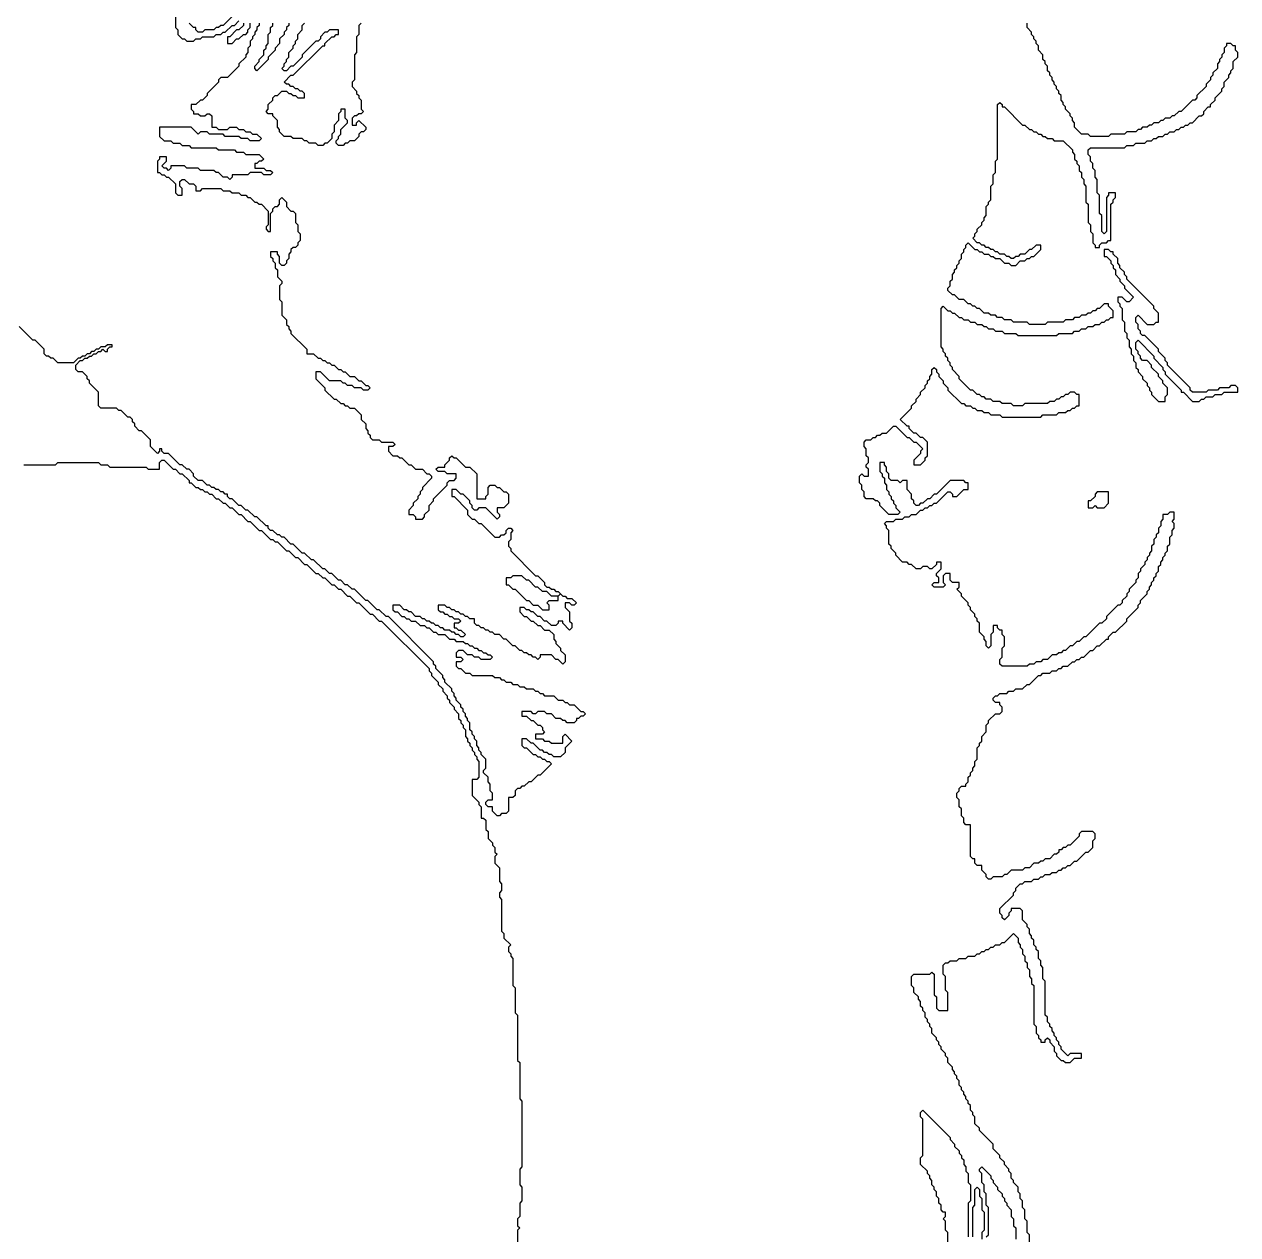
# Model space of a CAD drawing. Header units: metres. Extents: x 0 to 100, y 0 to 129.
# Drawn here: x 61.33 to 74.73, y 77.47 to 90.84 of the extents above; entities that cross this region are included whole.
import ezdxf

# ---------------------------------------------------------------- set-up
doc = ezdxf.new("R2010")
doc.units = ezdxf.units.M

msp = doc.modelspace()

# ---------------------------------------------------------------- linework, layer by layer
for points in [[(63, 91.025), (63, 90.8), (63.025, 90.775), (63.025, 90.725), (63.075, 90.675), (63.1, 90.675), (63.125, 90.65), (63.2, 90.65), (63.225, 90.675), (63.275, 90.675), (63.3, 90.7), (63.425, 90.7), (63.45, 90.725), (63.5, 90.725), (63.525, 90.75), (63.55, 90.75), (63.625, 90.825), (63.65, 90.825), (63.7, 90.875)], [(63.925, 90.85), (63.925, 90.825), (63.9, 90.8), (63.9, 90.775), (63.875, 90.75), (63.875, 90.725), (63.85, 90.7), (63.85, 90.675), (63.825, 90.65), (63.825, 90.6), (63.8, 90.575), (63.8, 90.525), (63.775, 90.5), (63.775, 90.475), (63.7, 90.4), (63.7, 90.375), (63.575, 90.25), (63.5, 90.25), (63.475, 90.225), (63.475, 90.2), (63.35, 90.075), (63.35, 90.05), (63.3, 90), (63.275, 90), (63.225, 89.95), (63.175, 89.95), (63.175, 89.9), (63.2, 89.875), (63.2, 89.85), (63.25, 89.85), (63.275, 89.825), (63.325, 89.825), (63.35, 89.85), (63.375, 89.85), (63.4, 89.825), (63.4, 89.7), (63.45, 89.7), (63.475, 89.675), (63.575, 89.675), (63.6, 89.7), (63.675, 89.7), (63.7, 89.675), (63.75, 89.675), (63.775, 89.65), (63.825, 89.65), (63.85, 89.625), (63.9, 89.625), (63.95, 89.575), (63.925, 89.55), (63.825, 89.55), (63.8, 89.575), (63.725, 89.575), (63.7, 89.6), (63.55, 89.6), (63.525, 89.625), (63.375, 89.625), (63.35, 89.65), (63.275, 89.65), (63.25, 89.625), (63.175, 89.7), (62.825, 89.7), (62.825, 89.6), (62.875, 89.55), (62.95, 89.55), (62.975, 89.525), (63.05, 89.525), (63.075, 89.5), (63.15, 89.5), (63.175, 89.475), (63.45, 89.475), (63.475, 89.45), (63.65, 89.45), (63.675, 89.425), (63.75, 89.425), (63.775, 89.4), (63.925, 89.4), (63.975, 89.35), (63.95, 89.325), (63.925, 89.325), (63.9, 89.3), (63.875, 89.3), (63.875, 89.25), (63.975, 89.25), (64, 89.225), (64.05, 89.225), (64.075, 89.2), (64.05, 89.175), (63.975, 89.175), (63.95, 89.2), (63.825, 89.2), (63.8, 89.175), (63.625, 89.175), (63.625, 89.15), (63.6, 89.125), (63.575, 89.15), (63.525, 89.15), (63.475, 89.2), (63.45, 89.2), (63.425, 89.225), (63.275, 89.225), (63.25, 89.25), (63.125, 89.25), (63.1, 89.275), (62.95, 89.275), (62.95, 89.25), (62.925, 89.225), (62.9, 89.25), (62.875, 89.25), (62.85, 89.275), (62.9, 89.325), (62.9, 89.375), (62.825, 89.375), (62.825, 89.35), (62.8, 89.325), (62.8, 89.2), (62.825, 89.2), (62.85, 89.175), (62.875, 89.175), (62.9, 89.15), (62.925, 89.15), (63, 89.075), (63, 88.975), (63.025, 88.95), (63.075, 88.95), (63.075, 89.025), (63.05, 89.05), (63.05, 89.1), (63.075, 89.125), (63.1, 89.125), (63.15, 89.075), (63.2, 89.075), (63.225, 89.05), (63.225, 89), (63.275, 89), (63.3, 89.025), (63.5, 89.025), (63.525, 89), (63.6, 89), (63.625, 88.975), (63.7, 88.975), (63.725, 88.95), (63.775, 88.95), (63.8, 88.925), (63.825, 88.925), (63.875, 88.875), (63.9, 88.875), (63.925, 88.85), (63.95, 88.85), (64.025, 88.775), (64.025, 88.625), (64, 88.6), (64, 88.575), (64.025, 88.55), (64.05, 88.55), (64.05, 88.75), (64.075, 88.775), (64.075, 88.8), (64.1, 88.825), (64.125, 88.825), (64.15, 88.85), (64.15, 88.9), (64.175, 88.925), (64.225, 88.875), (64.225, 88.825), (64.275, 88.775), (64.3, 88.775), (64.325, 88.75), (64.325, 88.65), (64.35, 88.625), (64.35, 88.55), (64.375, 88.525), (64.375, 88.45), (64.35, 88.425), (64.35, 88.4), (64.325, 88.375), (64.3, 88.375), (64.275, 88.35), (64.275, 88.325), (64.25, 88.3), (64.25, 88.25), (64.225, 88.225), (64.225, 88.2), (64.2, 88.175), (64.175, 88.175), (64.15, 88.2), (64.15, 88.275), (64.125, 88.3), (64.125, 88.325), (64.05, 88.325), (64.05, 88.275), (64.075, 88.25), (64.075, 88.225), (64.1, 88.2), (64.1, 88.15), (64.125, 88.125), (64.125, 88.05), (64.175, 88), (64.175, 87.975), (64.15, 87.95), (64.15, 87.8), (64.175, 87.775), (64.175, 87.625), (64.225, 87.575), (64.225, 87.525), (64.25, 87.5), (64.25, 87.475), (64.275, 87.45), (64.275, 87.425), (64.45, 87.25), (64.45, 87.2), (64.525, 87.2), (64.575, 87.15), (64.6, 87.15), (64.625, 87.125), (64.65, 87.125), (64.675, 87.1), (64.7, 87.1), (64.725, 87.075), (64.75, 87.075), (64.8, 87.025), (64.825, 87.025), (64.85, 87), (64.875, 87), (64.925, 86.95), (64.975, 86.95), (65.025, 86.9), (65.05, 86.9), (65.1, 86.85), (65.125, 86.85), (65.15, 86.825), (65.125, 86.8), (65.075, 86.8), (65.05, 86.825), (64.975, 86.825), (64.95, 86.85), (64.9, 86.85), (64.875, 86.875), (64.85, 86.875), (64.825, 86.9), (64.7, 86.9), (64.6, 87), (64.55, 87), (64.55, 86.925), (64.65, 86.825), (64.65, 86.8), (64.75, 86.7), (64.775, 86.7), (64.825, 86.65), (64.85, 86.65), (64.875, 86.625), (64.9, 86.625), (64.925, 86.6), (64.975, 86.6), (65.05, 86.525), (65.05, 86.475), (65.1, 86.425), (65.1, 86.375), (65.125, 86.35), (65.125, 86.325), (65.15, 86.3), (65.15, 86.275), (65.175, 86.25), (65.25, 86.25), (65.275, 86.225), (65.4, 86.225), (65.425, 86.2), (65.4, 86.175), (65.35, 86.175), (65.35, 86.125), (65.4, 86.075), (65.45, 86.075), (65.475, 86.05), (65.5, 86.05), (65.575, 85.975), (65.6, 85.975), (65.65, 85.925), (65.725, 85.925), (65.775, 85.875), (65.8, 85.875), (65.825, 85.85), (65.825, 85.825), (65.725, 85.725), (65.725, 85.7), (65.7, 85.675), (65.7, 85.65), (65.675, 85.625), (65.675, 85.6), (65.625, 85.55), (65.625, 85.525), (65.575, 85.475), (65.575, 85.425), (65.625, 85.425), (65.65, 85.4), (65.65, 85.375), (65.725, 85.375), (65.75, 85.4), (65.75, 85.425), (65.8, 85.475), (65.8, 85.525), (65.85, 85.575), (65.85, 85.6), (66, 85.75), (66, 85.775), (66.025, 85.8), (66.075, 85.8), (66.1, 85.825), (66.1, 85.875), (66, 85.875), (65.975, 85.9), (65.9, 85.9), (65.875, 85.925), (65.9, 85.95), (65.975, 85.95), (65.975, 85.975), (66.025, 86.025), (66.025, 86.05), (66.05, 86.075), (66.075, 86.05), (66.1, 86.05), (66.2, 85.95), (66.25, 85.95), (66.325, 85.875), (66.325, 85.6), (66.425, 85.6), (66.425, 85.625), (66.45, 85.65), (66.45, 85.725), (66.475, 85.75), (66.525, 85.75), (66.55, 85.725), (66.575, 85.725), (66.625, 85.675), (66.65, 85.675), (66.675, 85.65), (66.675, 85.55), (66.625, 85.5), (66.55, 85.5), (66.55, 85.45), (66.575, 85.425), (66.575, 85.4), (66.55, 85.375), (66.425, 85.5), (66.35, 85.5), (66.325, 85.475), (66.3, 85.475), (66.275, 85.5), (66.275, 85.525), (66.25, 85.55), (66.25, 85.575), (66.175, 85.65), (66.15, 85.65), (66.1, 85.7), (66.05, 85.7), (66.05, 85.625), (66.075, 85.625), (66.225, 85.475), (66.225, 85.425), (66.275, 85.375), (66.3, 85.375), (66.35, 85.325), (66.375, 85.325), (66.525, 85.175), (66.575, 85.175), (66.6, 85.2), (66.625, 85.2), (66.65, 85.225), (66.65, 85.25), (66.675, 85.275), (66.7, 85.275), (66.725, 85.25), (66.7, 85.225), (66.7, 85.15), (66.675, 85.125), (66.675, 85.075), (66.7, 85.05), (66.7, 85.025), (66.975, 84.75), (67, 84.75), (67.075, 84.675), (67.075, 84.65), (67.1, 84.625), (67.125, 84.625), (67.15, 84.6), (67.175, 84.6), (67.2, 84.575), (67.225, 84.575), (67.25, 84.55), (67.225, 84.525), (67.15, 84.525), (67.1, 84.575), (67.05, 84.575), (67, 84.625), (66.975, 84.625), (66.9, 84.7), (66.875, 84.7), (66.825, 84.75), (66.725, 84.75), (66.7, 84.725), (66.65, 84.725), (66.65, 84.65), (66.675, 84.65), (66.725, 84.6), (66.75, 84.6), (66.875, 84.475), (66.9, 84.475), (66.95, 84.425), (67, 84.425), (67.05, 84.375), (67.125, 84.375), (67.125, 84.425), (67.1, 84.45), (67.125, 84.475), (67.225, 84.475), (67.225, 84.525), (67.25, 84.55), (67.275, 84.525), (67.3, 84.525), (67.325, 84.5), (67.375, 84.5), (67.425, 84.45), (67.4, 84.425), (67.375, 84.425), (67.35, 84.45), (67.3, 84.45), (67.3, 84.4), (67.35, 84.35), (67.35, 84.25), (67.375, 84.225), (67.375, 84.175), (67.35, 84.15), (67.275, 84.225), (67.275, 84.25), (67.225, 84.25), (67.225, 84.225), (67.2, 84.2), (67.15, 84.2), (67.1, 84.25), (67.075, 84.25), (67.025, 84.3), (67, 84.3), (66.95, 84.35), (66.925, 84.35), (66.9, 84.375), (66.875, 84.375), (66.85, 84.4), (66.8, 84.4), (66.8, 84.35), (66.85, 84.3), (66.875, 84.3), (66.925, 84.25), (66.95, 84.25), (67, 84.2), (67.025, 84.2), (67.075, 84.15), (67.125, 84.15), (67.175, 84.1), (67.175, 84.05), (67.2, 84.025), (67.2, 84), (67.25, 83.95), (67.25, 83.925), (67.3, 83.875), (67.3, 83.8), (67.275, 83.775), (67.225, 83.825), (67.2, 83.825), (67.15, 83.875), (67.025, 83.875), (67.025, 83.85), (67, 83.825), (66.975, 83.85), (66.95, 83.85), (66.925, 83.875), (66.9, 83.875), (66.875, 83.9), (66.85, 83.9), (66.825, 83.925), (66.8, 83.925), (66.75, 83.975), (66.725, 83.975), (66.65, 84.05), (66.625, 84.05), (66.575, 84.1), (66.525, 84.1), (66.5, 84.125), (66.475, 84.125), (66.45, 84.15), (66.425, 84.15), (66.4, 84.175), (66.375, 84.175), (66.35, 84.2), (66.325, 84.2), (66.3, 84.225), (66.3, 84.275), (66.25, 84.275), (66.225, 84.3), (66.2, 84.3), (66.175, 84.325), (66.15, 84.325), (66.125, 84.35), (66.1, 84.35), (66.075, 84.375), (66.05, 84.375), (66.025, 84.4), (66, 84.4), (65.975, 84.425), (65.9, 84.425), (65.9, 84.375), (65.925, 84.35), (65.95, 84.35), (65.975, 84.325), (66, 84.325), (66.025, 84.3), (66.05, 84.3), (66.075, 84.275), (66.125, 84.275), (66.15, 84.25), (66.125, 84.225), (66.075, 84.225), (66.075, 84.175), (66.1, 84.175), (66.125, 84.15), (66.15, 84.15), (66.2, 84.1), (66.175, 84.075), (66.15, 84.075), (66.125, 84.1), (66.1, 84.1), (66.075, 84.125), (66.05, 84.125), (66.025, 84.15), (65.975, 84.15), (65.95, 84.175), (65.925, 84.175), (65.9, 84.2), (65.875, 84.2), (65.85, 84.225), (65.825, 84.225), (65.8, 84.25), (65.775, 84.25), (65.75, 84.275), (65.725, 84.275), (65.7, 84.3), (65.65, 84.3), (65.6, 84.35), (65.575, 84.35), (65.55, 84.375), (65.525, 84.375), (65.475, 84.425), (65.4, 84.425), (65.4, 84.375), (65.425, 84.35), (65.45, 84.35), (65.5, 84.3), (65.525, 84.3), (65.55, 84.275), (65.575, 84.275), (65.6, 84.25), (65.65, 84.25), (65.7, 84.2), (65.75, 84.2), (65.775, 84.175), (65.8, 84.175), (65.85, 84.125), (65.875, 84.125), (65.9, 84.1), (65.975, 84.1), (66.025, 84.05), (66.075, 84.05), (66.1, 84.025), (66.175, 84.025), (66.2, 84), (66.225, 84), (66.25, 83.975), (66.275, 83.975), (66.3, 83.95), (66.325, 83.95), (66.35, 83.925), (66.375, 83.925), (66.4, 83.9), (66.425, 83.9), (66.45, 83.875), (66.475, 83.875), (66.5, 83.85), (66.475, 83.825), (66.375, 83.825), (66.35, 83.85), (66.3, 83.85), (66.275, 83.875), (66.225, 83.875), (66.175, 83.925), (66.125, 83.925), (66.1, 83.9), (66.1, 83.85), (66.15, 83.85), (66.175, 83.825), (66.15, 83.8), (66.1, 83.8), (66.1, 83.75), (66.125, 83.725), (66.15, 83.725), (66.2, 83.675), (66.25, 83.675), (66.275, 83.65), (66.5, 83.65), (66.525, 83.625), (66.575, 83.625), (66.6, 83.6), (66.625, 83.6), (66.65, 83.575), (66.7, 83.575), (66.725, 83.55), (66.775, 83.55), (66.8, 83.525), (66.85, 83.525), (66.875, 83.5), (66.95, 83.5), (66.975, 83.475), (67, 83.475), (67.025, 83.45), (67.05, 83.45), (67.075, 83.425), (67.175, 83.425), (67.225, 83.375), (67.275, 83.375), (67.3, 83.35), (67.325, 83.35), (67.35, 83.325), (67.4, 83.325), (67.475, 83.25), (67.5, 83.25), (67.525, 83.225), (67.5, 83.2), (67.475, 83.2), (67.45, 83.175), (67.425, 83.175), (67.425, 83.15), (67.4, 83.125), (67.325, 83.125), (67.3, 83.15), (67.275, 83.15), (67.25, 83.175), (67.2, 83.175), (67.15, 83.225), (67.1, 83.225), (67.075, 83.25), (67, 83.25), (66.975, 83.225), (66.95, 83.225), (66.925, 83.25), (66.825, 83.25), (66.825, 83.2), (66.875, 83.2), (66.925, 83.15), (66.95, 83.15), (67, 83.1), (67.025, 83.1), (67.05, 83.075), (67.05, 83.05), (67.075, 83.025), (67.05, 83), (66.975, 83), (66.975, 82.95), (67.05, 82.95), (67.075, 82.925), (67.125, 82.925), (67.15, 82.9), (67.275, 82.9), (67.275, 82.975), (67.3, 83), (67.375, 82.925), (67.3, 82.85), (67.3, 82.8), (67.25, 82.75), (67.175, 82.75), (67.15, 82.775), (67.125, 82.775), (67.1, 82.8), (67.075, 82.8), (67.05, 82.825), (67.025, 82.825), (66.95, 82.9), (66.925, 82.9), (66.875, 82.95), (66.825, 82.95), (66.825, 82.875), (66.85, 82.85), (66.875, 82.85), (66.95, 82.775), (66.975, 82.775), (67, 82.75), (67.025, 82.75), (67.05, 82.725), (67.075, 82.725), (67.1, 82.7), (67.125, 82.7), (67.15, 82.675), (67.025, 82.55), (67, 82.55), (66.925, 82.475), (66.9, 82.475), (66.85, 82.425), (66.825, 82.425), (66.8, 82.4), (66.775, 82.4), (66.75, 82.375), (66.75, 82.325), (66.725, 82.3), (66.675, 82.3), (66.675, 82.15), (66.65, 82.125), (66.6, 82.125), (66.575, 82.1), (66.55, 82.1), (66.5, 82.15), (66.5, 82.2), (66.45, 82.2), (66.425, 82.225), (66.425, 82.25), (66.45, 82.275), (66.5, 82.275), (66.5, 82.35), (66.475, 82.375), (66.475, 82.45), (66.45, 82.475), (66.45, 82.525), (66.4, 82.575), (66.4, 82.6), (66.425, 82.625), (66.425, 82.725), (66.375, 82.775), (66.375, 82.8), (66.35, 82.825), (66.35, 82.85), (66.325, 82.875), (66.325, 82.925), (66.3, 82.95), (66.3, 82.975), (66.275, 83), (66.275, 83.025), (66.25, 83.05), (66.25, 83.125), (66.225, 83.15), (66.225, 83.175), (66.2, 83.2), (66.2, 83.225), (66.175, 83.25), (66.175, 83.275), (66.15, 83.3), (66.15, 83.325), (66.1, 83.375), (66.1, 83.4), (66.075, 83.425), (66.075, 83.45), (66.05, 83.475), (66.05, 83.5), (65.975, 83.575), (65.975, 83.6), (65.95, 83.625), (65.95, 83.65), (65.875, 83.725), (65.875, 83.75), (65.85, 83.775), (65.85, 83.8), (65.35, 84.3), (65.325, 84.3), (65.25, 84.375), (65.225, 84.375), (65.125, 84.475), (65.1, 84.475), (64.975, 84.6), (64.95, 84.6), (64.9, 84.65), (64.875, 84.65), (64.825, 84.7), (64.8, 84.7), (64.725, 84.775), (64.7, 84.775), (64.65, 84.825), (64.625, 84.825), (64.525, 84.925), (64.5, 84.925), (64.425, 85), (64.4, 85), (64.3, 85.1), (64.275, 85.1), (64.2, 85.175), (64.175, 85.175), (64.15, 85.2), (64.125, 85.2), (64.075, 85.25), (64.05, 85.25), (64.025, 85.275), (64.025, 85.3), (64, 85.3), (63.9, 85.4), (63.875, 85.4), (63.8, 85.475), (63.775, 85.475), (63.725, 85.525), (63.7, 85.525), (63.625, 85.6), (63.6, 85.6), (63.575, 85.625), (63.575, 85.65), (63.55, 85.65), (63.525, 85.675), (63.5, 85.675), (63.475, 85.7), (63.45, 85.7), (63.425, 85.725), (63.4, 85.725), (63.375, 85.75), (63.35, 85.75), (63.3, 85.8), (63.25, 85.8), (63.2, 85.85), (63.2, 85.875), (63.15, 85.925), (63.125, 85.925), (63.075, 85.975), (63.05, 85.975), (62.925, 86.1), (62.875, 86.1), (62.85, 86.125), (62.85, 86.15), (62.825, 86.15), (62.825, 86.125), (62.8, 86.1), (62.725, 86.175), (62.725, 86.25), (62.625, 86.35), (62.6, 86.35), (62.55, 86.4), (62.55, 86.425), (62.525, 86.45), (62.525, 86.475), (62.5, 86.5), (62.475, 86.5), (62.4, 86.575), (62.375, 86.575), (62.35, 86.6), (62.175, 86.6), (62.15, 86.625), (62.15, 86.775), (62.05, 86.875), (62.05, 86.9), (62.025, 86.925), (62.025, 86.95), (61.975, 87), (61.925, 87), (61.9, 87.025), (61.9, 87.075), (61.95, 87.125), (61.975, 87.125), (62, 87.15), (62.025, 87.15), (62.05, 87.175), (62.075, 87.175), (62.1, 87.2), (62.125, 87.2), (62.15, 87.225), (62.175, 87.225), (62.2, 87.25), (62.225, 87.225), (62.25, 87.225), (62.25, 87.25), (62.275, 87.275), (62.3, 87.275), (62.3, 87.3), (62.25, 87.3), (62.225, 87.275), (62.175, 87.275), (62.15, 87.25), (62.125, 87.25), (62.1, 87.225), (62.075, 87.225), (62.05, 87.2), (62.025, 87.2), (62, 87.175), (61.975, 87.175), (61.95, 87.15), (61.925, 87.15), (61.875, 87.1), (61.7, 87.1), (61.65, 87.15), (61.625, 87.15), (61.6, 87.175), (61.575, 87.175), (61.55, 87.2), (61.55, 87.25), (61.45, 87.35), (61.425, 87.35), (61.275, 87.5)], [(63.625, 90.925), (63.525, 90.825), (63.5, 90.825), (63.475, 90.8), (63.45, 90.8), (63.425, 90.775), (63.325, 90.775), (63.3, 90.75), (63.25, 90.75), (63.225, 90.775), (63.225, 90.8), (63.2, 90.8), (63.15, 90.85)], [(63.75, 90.85), (63.75, 90.825), (63.7, 90.775), (63.675, 90.775), (63.6, 90.7), (63.575, 90.7), (63.575, 90.625), (63.625, 90.625), (63.675, 90.675), (63.7, 90.675), (63.75, 90.725), (63.775, 90.725), (63.8, 90.75), (63.8, 90.775), (63.825, 90.8), (63.825, 90.85)], [(64.25, 90.85), (64.25, 90.825), (64.225, 90.8), (64.225, 90.775), (64.2, 90.75), (64.2, 90.725), (64.15, 90.675), (64.15, 90.625), (64.1, 90.575), (64.1, 90.55), (64.025, 90.475), (64.025, 90.45), (63.9, 90.325), (63.875, 90.35), (63.875, 90.375), (63.925, 90.425), (63.925, 90.45), (63.975, 90.5), (63.975, 90.55), (64, 90.575), (64, 90.6), (64.025, 90.625), (64.025, 90.725), (64.05, 90.75), (64.05, 90.8), (64.075, 90.825), (64.075, 90.85)], [(65.05, 90.85), (65.025, 90.825), (65.025, 90.725), (65, 90.7), (65, 90.525), (64.975, 90.5), (64.975, 90.225), (64.95, 90.2), (64.95, 90.15), (65, 90.1), (65, 90.075), (65.025, 90.05), (65.025, 90.025), (65.05, 90), (65.05, 89.9), (65.075, 89.875), (65.05, 89.85), (65.025, 89.85), (65, 89.825), (64.975, 89.825), (64.95, 89.8), (64.95, 89.725), (65, 89.725), (65, 89.75), (65.025, 89.775), (65.1, 89.7), (65.1, 89.675), (65.075, 89.65), (65.05, 89.65), (65.025, 89.625), (65.025, 89.6), (64.975, 89.55), (64.925, 89.55), (64.9, 89.525), (64.875, 89.525), (64.85, 89.5), (64.8, 89.5), (64.775, 89.525), (64.775, 89.55), (64.8, 89.575), (64.8, 89.6), (64.825, 89.625), (64.825, 89.675), (64.9, 89.75), (64.9, 89.775), (64.875, 89.8), (64.875, 89.9), (64.825, 89.9), (64.825, 89.875), (64.8, 89.85), (64.8, 89.775), (64.75, 89.725), (64.75, 89.65), (64.725, 89.625), (64.725, 89.575), (64.675, 89.525), (64.65, 89.525), (64.625, 89.5), (64.575, 89.5), (64.55, 89.525), (64.475, 89.525), (64.45, 89.55), (64.425, 89.55), (64.4, 89.575), (64.3, 89.575), (64.275, 89.6), (64.2, 89.6), (64.15, 89.65), (64.15, 89.675), (64.125, 89.7), (64.125, 89.775), (64.075, 89.825), (64.075, 89.85), (64.025, 89.85), (64, 89.875), (64.025, 89.9), (64.025, 89.95), (64.075, 90), (64.075, 90.025), (64.1, 90.05), (64.125, 90.05), (64.175, 90.1), (64.225, 90.1), (64.25, 90.075), (64.275, 90.075), (64.3, 90.05), (64.325, 90.05), (64.35, 90.025), (64.425, 90.025), (64.425, 90.075), (64.4, 90.1), (64.375, 90.1), (64.35, 90.125), (64.325, 90.125), (64.3, 90.15), (64.275, 90.15), (64.25, 90.175), (64.225, 90.175), (64.2, 90.2), (64.275, 90.275), (64.3, 90.275), (64.625, 90.6), (64.65, 90.6), (64.65, 90.625), (64.725, 90.7), (64.75, 90.7), (64.775, 90.725), (64.8, 90.725), (64.8, 90.775), (64.7, 90.775), (64.675, 90.75), (64.65, 90.75), (64.6, 90.7), (64.6, 90.675), (64.575, 90.65), (64.55, 90.65), (64.4, 90.5), (64.4, 90.475), (64.3, 90.375), (64.275, 90.375), (64.225, 90.325), (64.2, 90.325), (64.175, 90.35), (64.2, 90.375), (64.2, 90.4), (64.225, 90.425), (64.225, 90.45), (64.25, 90.475), (64.25, 90.525), (64.3, 90.575), (64.3, 90.6), (64.325, 90.625), (64.325, 90.65), (64.35, 90.675), (64.35, 90.725), (64.4, 90.775), (64.4, 90.825), (64.425, 90.85)], [(72.425, 77.3), (72.425, 77.475), (72.4, 77.5), (72.4, 77.625), (72.375, 77.65), (72.375, 77.75), (72.35, 77.775), (72.35, 77.85), (72.325, 77.875), (72.325, 77.925), (72.3, 77.95), (72.3, 78), (72.25, 78.05), (72.25, 78.075), (72.225, 78.1), (72.225, 78.15), (72.2, 78.175), (72.2, 78.2), (72.15, 78.25), (72.15, 78.275), (72.1, 78.325), (72.1, 78.35), (72.025, 78.425), (72.025, 78.475), (71.875, 78.625), (71.875, 78.65), (71.825, 78.7), (71.825, 78.775), (71.8, 78.8), (71.8, 78.825), (71.775, 78.85), (71.775, 78.9), (71.75, 78.925), (71.75, 78.95), (71.725, 78.975), (71.725, 79), (71.7, 79.025), (71.7, 79.05), (71.675, 79.075), (71.675, 79.1), (71.65, 79.125), (71.65, 79.175), (71.625, 79.2), (71.625, 79.225), (71.6, 79.25), (71.6, 79.275), (71.575, 79.3), (71.575, 79.325), (71.525, 79.375), (71.525, 79.425), (71.5, 79.45), (71.5, 79.475), (71.45, 79.525), (71.45, 79.55), (71.425, 79.575), (71.425, 79.6), (71.4, 79.625), (71.4, 79.65), (71.35, 79.7), (71.35, 79.75), (71.325, 79.775), (71.325, 79.8), (71.3, 79.825), (71.3, 79.85), (71.275, 79.875), (71.275, 79.925), (71.25, 79.95), (71.25, 79.975), (71.225, 80), (71.225, 80.05), (71.2, 80.075), (71.2, 80.1), (71.15, 80.15), (71.15, 80.2), (71.125, 80.225), (71.125, 80.325), (71.15, 80.35), (71.325, 80.35), (71.35, 80.375), (71.375, 80.35), (71.375, 80.125), (71.4, 80.1), (71.4, 79.975), (71.425, 79.95), (71.525, 79.95), (71.525, 80.15), (71.5, 80.175), (71.5, 80.325), (71.475, 80.35), (71.475, 80.45), (71.5, 80.475), (71.525, 80.475), (71.55, 80.5), (71.625, 80.5), (71.65, 80.525), (71.725, 80.525), (71.75, 80.55), (71.825, 80.55), (71.85, 80.575), (71.875, 80.575), (71.9, 80.6), (71.925, 80.6), (71.95, 80.625), (71.975, 80.625), (72, 80.65), (72.025, 80.65), (72.05, 80.675), (72.1, 80.675), (72.125, 80.7), (72.15, 80.7), (72.25, 80.8), (72.3, 80.75), (72.3, 80.7), (72.325, 80.675), (72.325, 80.65), (72.35, 80.625), (72.35, 80.575), (72.375, 80.55), (72.375, 80.5), (72.4, 80.475), (72.4, 80.425), (72.425, 80.4), (72.425, 80.325), (72.45, 80.3), (72.45, 80.25), (72.475, 80.225), (72.475, 79.8), (72.5, 79.775), (72.5, 79.7), (72.525, 79.675), (72.525, 79.65), (72.55, 79.625), (72.55, 79.6), (72.6, 79.6), (72.6, 79.625), (72.625, 79.65), (72.65, 79.625), (72.65, 79.6), (72.7, 79.55), (72.7, 79.5), (72.725, 79.475), (72.725, 79.45), (72.775, 79.4), (72.8, 79.4), (72.825, 79.375), (72.875, 79.375), (72.925, 79.425), (73, 79.425), (73, 79.475), (72.875, 79.475), (72.85, 79.45), (72.775, 79.525), (72.775, 79.55), (72.75, 79.575), (72.75, 79.6), (72.725, 79.625), (72.725, 79.65), (72.7, 79.675), (72.7, 79.7), (72.675, 79.725), (72.675, 79.75), (72.65, 79.775), (72.65, 79.8), (72.625, 79.825), (72.625, 79.875), (72.6, 79.9), (72.6, 80.275), (72.575, 80.3), (72.575, 80.425), (72.55, 80.45), (72.55, 80.5), (72.525, 80.525), (72.525, 80.6), (72.5, 80.625), (72.5, 80.65), (72.475, 80.675), (72.475, 80.725), (72.45, 80.75), (72.45, 80.775), (72.425, 80.8), (72.425, 80.85), (72.4, 80.875), (72.4, 80.9), (72.35, 80.95), (72.35, 81.05), (72.325, 81.075), (72.225, 81.075), (72.225, 81.05), (72.2, 81.025), (72.2, 81), (72.15, 80.95), (72.125, 80.975), (72.125, 81), (72.1, 81.025), (72.1, 81.075), (72.25, 81.225), (72.25, 81.25), (72.275, 81.275), (72.275, 81.3), (72.325, 81.35), (72.35, 81.35), (72.375, 81.375), (72.45, 81.375), (72.475, 81.4), (72.525, 81.4), (72.55, 81.425), (72.575, 81.425), (72.6, 81.45), (72.65, 81.45), (72.675, 81.475), (72.725, 81.475), (72.75, 81.5), (72.775, 81.5), (72.8, 81.525), (72.825, 81.525), (72.85, 81.55), (72.875, 81.55), (72.925, 81.6), (72.95, 81.6), (73.05, 81.7), (73.075, 81.7), (73.125, 81.75), (73.125, 81.825), (73.15, 81.85), (73.15, 81.9), (73.125, 81.925), (73, 81.925), (72.975, 81.9), (72.975, 81.875), (72.875, 81.775), (72.85, 81.775), (72.825, 81.75), (72.8, 81.75), (72.775, 81.725), (72.75, 81.725), (72.75, 81.7), (72.725, 81.675), (72.7, 81.675), (72.65, 81.625), (72.6, 81.625), (72.575, 81.6), (72.55, 81.6), (72.525, 81.575), (72.475, 81.575), (72.425, 81.525), (72.375, 81.525), (72.35, 81.5), (72.225, 81.5), (72.175, 81.45), (72.15, 81.45), (72.125, 81.425), (72.025, 81.425), (72, 81.4), (71.975, 81.4), (71.95, 81.425), (71.95, 81.45), (71.9, 81.5), (71.9, 81.55), (71.85, 81.55), (71.825, 81.575), (71.825, 81.625), (71.8, 81.625), (71.775, 81.65), (71.775, 82), (71.725, 82), (71.7, 82.025), (71.7, 82.075), (71.675, 82.1), (71.675, 82.175), (71.65, 82.2), (71.65, 82.275), (71.625, 82.3), (71.625, 82.35), (71.65, 82.375), (71.65, 82.4), (71.675, 82.425), (71.725, 82.425), (71.725, 82.45), (71.75, 82.475), (71.75, 82.525), (71.775, 82.55), (71.775, 82.575), (71.8, 82.6), (71.8, 82.625), (71.825, 82.65), (71.825, 82.7), (71.85, 82.725), (71.85, 82.85), (71.875, 82.875), (71.875, 82.9), (71.9, 82.925), (71.9, 82.975), (71.95, 83.025), (71.95, 83.1), (71.975, 83.125), (71.975, 83.15), (72.05, 83.225), (72.1, 83.225), (72.125, 83.25), (72.125, 83.3), (72.1, 83.325), (72.1, 83.35), (72.05, 83.35), (72.025, 83.375), (72.025, 83.4), (72.05, 83.425), (72.075, 83.425), (72.1, 83.45), (72.175, 83.45), (72.2, 83.475), (72.25, 83.475), (72.275, 83.5), (72.35, 83.5), (72.4, 83.55), (72.425, 83.55), (72.525, 83.65), (72.55, 83.65), (72.575, 83.675), (72.65, 83.675), (72.675, 83.7), (72.725, 83.7), (72.75, 83.725), (72.775, 83.725), (72.8, 83.75), (72.85, 83.75), (72.9, 83.8), (72.925, 83.8), (72.95, 83.825), (72.975, 83.825), (73, 83.85), (73.025, 83.85), (73.1, 83.925), (73.125, 83.925), (73.175, 83.975), (73.2, 83.975), (73.275, 84.05), (73.3, 84.05), (73.3, 84.075), (73.35, 84.125), (73.375, 84.125), (73.5, 84.25), (73.5, 84.275), (73.625, 84.4), (73.625, 84.425), (73.65, 84.45), (73.65, 84.475), (73.725, 84.55), (73.725, 84.575), (73.75, 84.6), (73.75, 84.625), (73.775, 84.65), (73.775, 84.675), (73.8, 84.7), (73.8, 84.725), (73.825, 84.75), (73.825, 84.775), (73.85, 84.8), (73.85, 84.85), (73.875, 84.875), (73.875, 84.9), (73.9, 84.925), (73.9, 84.95), (73.925, 84.975), (73.925, 85), (73.95, 85.025), (73.95, 85.075), (73.975, 85.1), (73.975, 85.175), (74, 85.2), (74, 85.25), (74.025, 85.275), (74.025, 85.325), (74, 85.35), (74.025, 85.375), (74.025, 85.45), (73.975, 85.45), (73.95, 85.425), (73.9, 85.425), (73.9, 85.375), (73.875, 85.35), (73.875, 85.3), (73.85, 85.275), (73.85, 85.225), (73.825, 85.2), (73.825, 85.175), (73.8, 85.15), (73.8, 85.1), (73.775, 85.075), (73.775, 85.025), (73.75, 85), (73.75, 84.975), (73.725, 84.95), (73.725, 84.925), (73.7, 84.9), (73.7, 84.875), (73.65, 84.825), (73.65, 84.8), (73.625, 84.775), (73.625, 84.725), (73.6, 84.7), (73.6, 84.675), (73.525, 84.6), (73.525, 84.575), (73.5, 84.55), (73.5, 84.525), (73.45, 84.475), (73.45, 84.45), (73.425, 84.425), (73.4, 84.425), (73.275, 84.3), (73.275, 84.275), (73.225, 84.225), (73.2, 84.225), (73.05, 84.075), (73.025, 84.075), (72.975, 84.025), (72.95, 84.025), (72.9, 83.975), (72.875, 83.975), (72.825, 83.925), (72.8, 83.925), (72.775, 83.9), (72.75, 83.9), (72.725, 83.875), (72.675, 83.875), (72.625, 83.825), (72.575, 83.825), (72.55, 83.8), (72.5, 83.8), (72.475, 83.775), (72.425, 83.775), (72.4, 83.75), (72.125, 83.75), (72.1, 83.775), (72.1, 83.825), (72.125, 83.85), (72.125, 83.95), (72.15, 83.975), (72.15, 84.075), (72.125, 84.1), (72.125, 84.15), (72.1, 84.15), (72.075, 84.175), (72.075, 84.2), (72.025, 84.2), (72.025, 84.125), (72, 84.1), (72, 83.975), (71.975, 83.95), (71.95, 83.975), (71.95, 84.025), (71.925, 84.05), (71.925, 84.075), (71.875, 84.125), (71.875, 84.225), (71.85, 84.25), (71.85, 84.275), (71.825, 84.3), (71.825, 84.325), (71.775, 84.375), (71.775, 84.4), (71.75, 84.425), (71.75, 84.45), (71.675, 84.525), (71.675, 84.55), (71.625, 84.6), (71.65, 84.625), (71.65, 84.675), (71.575, 84.675), (71.55, 84.7), (71.55, 84.775), (71.5, 84.775), (71.475, 84.75), (71.475, 84.675), (71.5, 84.65), (71.475, 84.625), (71.375, 84.625), (71.35, 84.65), (71.375, 84.675), (71.425, 84.675), (71.425, 84.725), (71.4, 84.75), (71.4, 84.775), (71.45, 84.825), (71.45, 84.9), (71.4, 84.9), (71.4, 84.875), (71.35, 84.825), (71.325, 84.825), (71.3, 84.85), (71.25, 84.85), (71.225, 84.825), (71.175, 84.825), (71.125, 84.875), (71.1, 84.875), (71.075, 84.9), (71.025, 84.9), (70.95, 84.975), (70.95, 85), (70.9, 85.05), (70.9, 85.075), (70.875, 85.1), (70.875, 85.25), (70.85, 85.275), (70.85, 85.3), (70.825, 85.325), (70.85, 85.35), (70.925, 85.35), (70.95, 85.375), (71.025, 85.375), (71.05, 85.4), (71.1, 85.4), (71.125, 85.425), (71.175, 85.425), (71.225, 85.475), (71.25, 85.475), (71.275, 85.5), (71.3, 85.5), (71.325, 85.525), (71.35, 85.525), (71.375, 85.55), (71.4, 85.55), (71.525, 85.675), (71.55, 85.675), (71.575, 85.65), (71.575, 85.625), (71.625, 85.625), (71.7, 85.7), (71.75, 85.7), (71.75, 85.775), (71.725, 85.775), (71.7, 85.8), (71.55, 85.8), (71.4, 85.65), (71.375, 85.65), (71.325, 85.6), (71.3, 85.6), (71.25, 85.55), (71.225, 85.55), (71.2, 85.525), (71.175, 85.525), (71.15, 85.55), (71.15, 85.575), (71.125, 85.6), (71.125, 85.65), (71.075, 85.7), (71.075, 85.8), (71.025, 85.8), (71, 85.775), (70.975, 85.8), (70.9, 85.8), (70.875, 85.825), (70.875, 85.875), (70.85, 85.9), (70.85, 85.95), (70.825, 85.975), (70.825, 86), (70.775, 86), (70.775, 85.9), (70.8, 85.875), (70.8, 85.85), (70.825, 85.825), (70.825, 85.775), (70.85, 85.75), (70.85, 85.7), (70.875, 85.675), (70.875, 85.65), (70.9, 85.625), (70.9, 85.6), (70.925, 85.575), (70.925, 85.55), (70.95, 85.525), (70.95, 85.5), (71, 85.45), (70.975, 85.425), (70.875, 85.425), (70.775, 85.525), (70.775, 85.55), (70.75, 85.575), (70.725, 85.575), (70.7, 85.6), (70.625, 85.6), (70.6, 85.625), (70.6, 85.675), (70.575, 85.7), (70.575, 85.75), (70.55, 85.775), (70.55, 85.85), (70.575, 85.875), (70.6, 85.85), (70.65, 85.85), (70.65, 85.925), (70.625, 85.95), (70.625, 85.975), (70.65, 86), (70.65, 86.05), (70.625, 86.075), (70.625, 86.15), (70.6, 86.175), (70.6, 86.225), (70.625, 86.25), (70.675, 86.25), (70.7, 86.275), (70.725, 86.275), (70.75, 86.3), (70.775, 86.3), (70.8, 86.325), (70.85, 86.325), (70.925, 86.4), (70.95, 86.4), (71.075, 86.275), (71.1, 86.275), (71.15, 86.225), (71.175, 86.225), (71.25, 86.15), (71.225, 86.125), (71.225, 86.1), (71.15, 86.025), (71.15, 85.975), (71.225, 85.975), (71.275, 86.025), (71.275, 86.05), (71.3, 86.075), (71.3, 86.225), (71.25, 86.275), (71.225, 86.275), (71.175, 86.325), (71.15, 86.325), (71.1, 86.375), (71.1, 86.4), (71.075, 86.4), (71, 86.475), (71.125, 86.6), (71.125, 86.625), (71.175, 86.675), (71.175, 86.7), (71.225, 86.75), (71.225, 86.775), (71.275, 86.825), (71.275, 86.85), (71.3, 86.875), (71.3, 86.9), (71.325, 86.925), (71.325, 86.95), (71.35, 86.975), (71.35, 87.025), (71.375, 87.05), (71.4, 87.025), (71.4, 87), (71.425, 86.975), (71.425, 86.95), (71.475, 86.9), (71.475, 86.875), (71.525, 86.825), (71.525, 86.8), (71.675, 86.65), (71.7, 86.65), (71.725, 86.625), (71.775, 86.625), (71.8, 86.6), (71.825, 86.6), (71.85, 86.575), (71.9, 86.575), (71.925, 86.55), (71.975, 86.55), (72, 86.525), (72.1, 86.525), (72.125, 86.5), (72.55, 86.5), (72.575, 86.525), (72.725, 86.525), (72.75, 86.55), (72.825, 86.55), (72.85, 86.575), (72.875, 86.575), (72.9, 86.6), (72.925, 86.6), (72.95, 86.625), (72.975, 86.625), (72.975, 86.75), (72.95, 86.75), (72.925, 86.775), (72.875, 86.775), (72.85, 86.75), (72.825, 86.75), (72.8, 86.725), (72.775, 86.725), (72.75, 86.7), (72.725, 86.7), (72.7, 86.675), (72.65, 86.675), (72.625, 86.65), (72.375, 86.65), (72.35, 86.625), (72.25, 86.625), (72.225, 86.65), (72.125, 86.65), (72.1, 86.675), (72.025, 86.675), (72, 86.7), (71.95, 86.7), (71.925, 86.725), (71.9, 86.725), (71.875, 86.75), (71.85, 86.75), (71.8, 86.8), (71.775, 86.8), (71.65, 86.925), (71.65, 86.95), (71.575, 87.025), (71.575, 87.05), (71.55, 87.075), (71.55, 87.1), (71.525, 87.125), (71.525, 87.15), (71.5, 87.175), (71.5, 87.2), (71.475, 87.225), (71.475, 87.25), (71.45, 87.275), (71.45, 87.7), (71.475, 87.725), (71.525, 87.675), (71.55, 87.675), (71.575, 87.65), (71.6, 87.65), (71.65, 87.6), (71.675, 87.6), (71.7, 87.575), (71.75, 87.575), (71.775, 87.55), (71.825, 87.55), (71.85, 87.525), (71.9, 87.525), (71.925, 87.5), (71.95, 87.5), (71.975, 87.475), (72.025, 87.475), (72.05, 87.45), (72.125, 87.45), (72.15, 87.425), (72.275, 87.425), (72.3, 87.4), (72.725, 87.4), (72.75, 87.425), (72.9, 87.425), (72.925, 87.45), (72.975, 87.45), (73, 87.475), (73.05, 87.475), (73.075, 87.5), (73.125, 87.5), (73.15, 87.525), (73.2, 87.525), (73.225, 87.55), (73.25, 87.55), (73.275, 87.575), (73.3, 87.575), (73.325, 87.6), (73.35, 87.6), (73.35, 87.675), (73.3, 87.725), (73.3, 87.75), (73.25, 87.75), (73.2, 87.7), (73.175, 87.7), (73.15, 87.675), (73.125, 87.675), (73.1, 87.65), (73.075, 87.65), (73.05, 87.625), (73, 87.625), (72.975, 87.6), (72.925, 87.6), (72.9, 87.575), (72.825, 87.575), (72.8, 87.55), (72.625, 87.55), (72.6, 87.525), (72.425, 87.525), (72.4, 87.55), (72.25, 87.55), (72.225, 87.575), (72.15, 87.575), (72.125, 87.6), (72.075, 87.6), (72.05, 87.625), (72, 87.625), (71.975, 87.65), (71.925, 87.65), (71.875, 87.7), (71.85, 87.7), (71.825, 87.725), (71.8, 87.725), (71.775, 87.75), (71.75, 87.75), (71.7, 87.8), (71.65, 87.8), (71.6, 87.85), (71.575, 87.85), (71.525, 87.9), (71.525, 87.925), (71.55, 87.95), (71.55, 88), (71.575, 88.025), (71.575, 88.075), (71.6, 88.1), (71.6, 88.125), (71.625, 88.15), (71.625, 88.175), (71.65, 88.2), (71.65, 88.225), (71.675, 88.25), (71.675, 88.3), (71.7, 88.325), (71.7, 88.35), (71.725, 88.375), (71.725, 88.4), (71.75, 88.425), (71.825, 88.35), (71.85, 88.35), (71.875, 88.325), (71.9, 88.325), (71.925, 88.3), (71.975, 88.3), (72, 88.275), (72.025, 88.275), (72.05, 88.25), (72.1, 88.25), (72.15, 88.2), (72.2, 88.2), (72.225, 88.175), (72.275, 88.175), (72.325, 88.225), (72.375, 88.225), (72.4, 88.25), (72.425, 88.25), (72.45, 88.275), (72.475, 88.275), (72.55, 88.35), (72.55, 88.4), (72.5, 88.4), (72.45, 88.35), (72.425, 88.35), (72.375, 88.3), (72.325, 88.3), (72.3, 88.275), (72.275, 88.275), (72.25, 88.25), (72.225, 88.25), (72.2, 88.275), (72.175, 88.275), (72.15, 88.3), (72.1, 88.3), (72.075, 88.325), (72.05, 88.325), (72.025, 88.35), (72, 88.35), (71.975, 88.375), (71.95, 88.375), (71.925, 88.4), (71.9, 88.4), (71.875, 88.425), (71.85, 88.425), (71.8, 88.475), (71.825, 88.5), (71.825, 88.525), (71.85, 88.55), (71.85, 88.575), (71.9, 88.625), (71.9, 88.65), (71.925, 88.675), (71.925, 88.7), (71.95, 88.725), (71.95, 88.825), (71.975, 88.85), (71.975, 88.875), (72, 88.9), (72, 89.05), (72.025, 89.075), (72.025, 89.175), (72.05, 89.2), (72.05, 89.325), (72.075, 89.35), (72.075, 89.95), (72.1, 89.975), (72.125, 89.95), (72.125, 89.925), (72.15, 89.925), (72.35, 89.725), (72.375, 89.725), (72.425, 89.675), (72.45, 89.675), (72.475, 89.65), (72.5, 89.65), (72.525, 89.625), (72.55, 89.625), (72.575, 89.6), (72.6, 89.6), (72.625, 89.575), (72.675, 89.575), (72.7, 89.55), (72.8, 89.55), (72.9, 89.45), (72.9, 89.425), (72.925, 89.4), (72.925, 89.35), (72.95, 89.325), (72.95, 89.3), (72.975, 89.275), (72.975, 89.225), (73, 89.2), (73, 89.15), (73.025, 89.125), (73.025, 89.075), (73.05, 89.05), (73.05, 88.875), (73.075, 88.85), (73.075, 88.65), (73.1, 88.625), (73.1, 88.55), (73.125, 88.525), (73.125, 88.425), (73.15, 88.4), (73.15, 88.375), (73.2, 88.375), (73.2, 88.4), (73.225, 88.425), (73.275, 88.425), (73.3, 88.45), (73.325, 88.45), (73.325, 88.85), (73.35, 88.875), (73.35, 88.9), (73.375, 88.925), (73.375, 88.975), (73.3, 88.975), (73.3, 88.95), (73.275, 88.925), (73.275, 88.55), (73.25, 88.525), (73.225, 88.55), (73.225, 88.725), (73.2, 88.75), (73.2, 88.95), (73.175, 88.975), (73.175, 89.125), (73.15, 89.15), (73.15, 89.225), (73.125, 89.25), (73.125, 89.3), (73.1, 89.325), (73.1, 89.375), (73.075, 89.4), (73.075, 89.45), (73.1, 89.475), (73.475, 89.475), (73.5, 89.5), (73.575, 89.5), (73.6, 89.525), (73.7, 89.525), (73.725, 89.55), (73.775, 89.55), (73.8, 89.575), (73.825, 89.575), (73.85, 89.6), (73.9, 89.6), (73.925, 89.625), (73.95, 89.625), (73.975, 89.65), (74.025, 89.65), (74.05, 89.675), (74.075, 89.675), (74.1, 89.7), (74.125, 89.7), (74.15, 89.725), (74.175, 89.725), (74.2, 89.75), (74.225, 89.75), (74.3, 89.825), (74.325, 89.825), (74.35, 89.85), (74.35, 89.875), (74.4, 89.925), (74.425, 89.925), (74.425, 89.95), (74.475, 90), (74.475, 90.025), (74.55, 90.1), (74.55, 90.125), (74.575, 90.15), (74.575, 90.2), (74.625, 90.25), (74.625, 90.275), (74.65, 90.3), (74.65, 90.325), (74.675, 90.35), (74.675, 90.425), (74.725, 90.475), (74.725, 90.525), (74.7, 90.55), (74.7, 90.6), (74.675, 90.6), (74.65, 90.625), (74.6, 90.625), (74.6, 90.6), (74.575, 90.575), (74.575, 90.525), (74.55, 90.5), (74.55, 90.475), (74.525, 90.45), (74.525, 90.425), (74.5, 90.4), (74.5, 90.35), (74.45, 90.3), (74.45, 90.275), (74.425, 90.25), (74.425, 90.225), (74.375, 90.175), (74.375, 90.15), (74.275, 90.05), (74.275, 90.025), (74.25, 90), (74.225, 90), (74.1, 89.875), (74.075, 89.875), (74.025, 89.825), (74, 89.825), (73.975, 89.8), (73.925, 89.8), (73.9, 89.775), (73.875, 89.775), (73.85, 89.75), (73.8, 89.75), (73.775, 89.725), (73.75, 89.725), (73.725, 89.7), (73.675, 89.7), (73.65, 89.675), (73.625, 89.675), (73.6, 89.65), (73.5, 89.65), (73.475, 89.625), (73.325, 89.625), (73.3, 89.6), (73.1, 89.6), (73.075, 89.625), (73, 89.625), (72.925, 89.7), (72.925, 89.75), (72.9, 89.775), (72.9, 89.8), (72.875, 89.825), (72.875, 89.85), (72.825, 89.9), (72.825, 89.925), (72.8, 89.95), (72.8, 89.975), (72.775, 90), (72.775, 90.05), (72.75, 90.075), (72.75, 90.1), (72.725, 90.125), (72.725, 90.15), (72.7, 90.175), (72.7, 90.2), (72.675, 90.225), (72.675, 90.25), (72.65, 90.275), (72.65, 90.3), (72.625, 90.325), (72.625, 90.375), (72.6, 90.4), (72.6, 90.425), (72.575, 90.45), (72.575, 90.5), (72.525, 90.55), (72.525, 90.6), (72.5, 90.625), (72.5, 90.65), (72.475, 90.675), (72.475, 90.7), (72.45, 90.725), (72.45, 90.75), (72.4, 90.8), (72.4, 90.85)], [(73.25, 88.35), (73.25, 88.275), (73.275, 88.275), (73.325, 88.225), (73.325, 88.2), (73.35, 88.175), (73.35, 88.15), (73.375, 88.125), (73.375, 88.075), (73.425, 88.025), (73.425, 88), (73.475, 87.95), (73.475, 87.925), (73.575, 87.825), (73.525, 87.775), (73.5, 87.775), (73.45, 87.825), (73.4, 87.825), (73.4, 87.775), (73.425, 87.75), (73.425, 87.725), (73.45, 87.7), (73.45, 87.575), (73.475, 87.55), (73.475, 87.45), (73.5, 87.425), (73.5, 87.375), (73.525, 87.35), (73.525, 87.275), (73.55, 87.25), (73.55, 87.2), (73.575, 87.175), (73.575, 87.125), (73.6, 87.1), (73.6, 87.05), (73.625, 87.025), (73.625, 87), (73.675, 86.95), (73.675, 86.925), (73.725, 86.875), (73.725, 86.85), (73.75, 86.825), (73.75, 86.8), (73.775, 86.775), (73.775, 86.75), (73.85, 86.675), (73.925, 86.675), (73.925, 86.725), (73.95, 86.75), (73.95, 86.825), (73.9, 86.875), (73.9, 86.9), (73.85, 86.95), (73.85, 86.975), (73.775, 87.05), (73.775, 87.075), (73.725, 87.125), (73.675, 87.125), (73.65, 87.15), (73.65, 87.175), (73.625, 87.2), (73.625, 87.225), (73.6, 87.25), (73.6, 87.325), (73.625, 87.35), (73.8, 87.175), (73.8, 87.15), (73.9, 87.05), (73.9, 87.025), (73.925, 87), (73.925, 86.975), (74.1, 86.8), (74.1, 86.775), (74.125, 86.775), (74.225, 86.675), (74.3, 86.675), (74.325, 86.7), (74.35, 86.7), (74.375, 86.725), (74.45, 86.725), (74.475, 86.75), (74.55, 86.75), (74.575, 86.775), (74.725, 86.775), (74.725, 86.825), (74.7, 86.85), (74.65, 86.85), (74.625, 86.825), (74.525, 86.825), (74.5, 86.8), (74.4, 86.8), (74.375, 86.775), (74.225, 86.775), (74.2, 86.8), (74.2, 86.825), (73.95, 87.075), (73.95, 87.1), (73.925, 87.125), (73.925, 87.15), (73.85, 87.225), (73.85, 87.25), (73.7, 87.4), (73.675, 87.4), (73.65, 87.425), (73.65, 87.45), (73.625, 87.475), (73.625, 87.525), (73.6, 87.55), (73.6, 87.6), (73.625, 87.625), (73.725, 87.525), (73.8, 87.525), (73.825, 87.55), (73.85, 87.55), (73.85, 87.65), (73.8, 87.7), (73.8, 87.725), (73.5, 88.025), (73.5, 88.05), (73.475, 88.075), (73.475, 88.1), (73.425, 88.15), (73.425, 88.175), (73.4, 88.2), (73.4, 88.25), (73.35, 88.3), (73.35, 88.325), (73.325, 88.325), (73.3, 88.35), (73.25, 88.35)], [(61.325, 85.975), (61.675, 85.975), (61.7, 86), (62.15, 86), (62.175, 85.975), (62.25, 85.975), (62.275, 85.95), (62.675, 85.95), (62.7, 85.925), (62.825, 85.925), (62.825, 86), (62.85, 86.025), (62.875, 86.025), (62.975, 85.925), (63, 85.925), (63.05, 85.875), (63.075, 85.875), (63.15, 85.8), (63.15, 85.775), (63.175, 85.775), (63.225, 85.725), (63.25, 85.725), (63.275, 85.7), (63.3, 85.7), (63.325, 85.675), (63.35, 85.675), (63.375, 85.65), (63.4, 85.65), (63.45, 85.6), (63.475, 85.6), (63.525, 85.55), (63.55, 85.55), (63.6, 85.5), (63.625, 85.5), (63.7, 85.425), (63.725, 85.425), (63.8, 85.35), (63.825, 85.35), (63.925, 85.25), (63.95, 85.25), (64.05, 85.15), (64.075, 85.15), (64.1, 85.125), (64.125, 85.125), (64.225, 85.025), (64.25, 85.025), (64.325, 84.95), (64.35, 84.95), (64.425, 84.875), (64.45, 84.875), (64.55, 84.775), (64.575, 84.775), (64.625, 84.725), (64.65, 84.725), (64.725, 84.65), (64.75, 84.65), (64.8, 84.6), (64.825, 84.6), (64.9, 84.525), (64.925, 84.525), (65, 84.45), (65.025, 84.45), (65.15, 84.325), (65.175, 84.325), (65.25, 84.25), (65.275, 84.25), (65.8, 83.725), (65.8, 83.7), (65.825, 83.675), (65.825, 83.65), (65.9, 83.575), (65.9, 83.55), (65.95, 83.5), (65.95, 83.475), (66, 83.425), (66, 83.4), (66.025, 83.375), (66.025, 83.35), (66.075, 83.3), (66.075, 83.275), (66.125, 83.225), (66.125, 83.175), (66.15, 83.15), (66.15, 83.125), (66.175, 83.1), (66.175, 83.075), (66.2, 83.05), (66.2, 82.975), (66.225, 82.95), (66.225, 82.925), (66.25, 82.9), (66.25, 82.875), (66.275, 82.85), (66.275, 82.825), (66.3, 82.8), (66.3, 82.775), (66.325, 82.75), (66.325, 82.725), (66.35, 82.7), (66.35, 82.525), (66.325, 82.5), (66.275, 82.5), (66.275, 82.325), (66.35, 82.25), (66.35, 82.225), (66.375, 82.2), (66.375, 82.075), (66.4, 82.075), (66.425, 82.05), (66.425, 81.95), (66.45, 81.925), (66.45, 81.85), (66.5, 81.8), (66.5, 81.775), (66.525, 81.75), (66.525, 81.7), (66.55, 81.675), (66.525, 81.65), (66.525, 81.575), (66.575, 81.525), (66.575, 81.375), (66.6, 81.35), (66.6, 81.275), (66.575, 81.25), (66.575, 81.2), (66.6, 81.175), (66.6, 80.825), (66.625, 80.8), (66.625, 80.75), (66.7, 80.675), (66.675, 80.65), (66.675, 80.6), (66.7, 80.575), (66.7, 80.55), (66.725, 80.525), (66.725, 80.225), (66.75, 80.2), (66.75, 79.925), (66.775, 79.9), (66.775, 79.4), (66.8, 79.375), (66.8, 78.975), (66.825, 78.95), (66.825, 78.225), (66.8, 78.2), (66.8, 78.025), (66.825, 78), (66.825, 77.85), (66.8, 77.825), (66.8, 77.675), (66.775, 77.65), (66.775, 77.575), (66.8, 77.55), (66.775, 77.525), (66.775, 77.3)], [(73.175, 85.675), (73.15, 85.65), (73.15, 85.625), (73.1, 85.575), (73.075, 85.575), (73.075, 85.5), (73.125, 85.5), (73.15, 85.525), (73.175, 85.5), (73.25, 85.5), (73.3, 85.55), (73.3, 85.675), (73.175, 85.675)], [(71.525, 77.15), (71.525, 77.5), (71.5, 77.525), (71.5, 77.625), (71.475, 77.65), (71.5, 77.675), (71.5, 77.725), (71.475, 77.725), (71.45, 77.75), (71.45, 77.8), (71.425, 77.825), (71.425, 77.875), (71.4, 77.9), (71.4, 77.95), (71.375, 77.975), (71.375, 78), (71.35, 78.025), (71.35, 78.075), (71.325, 78.1), (71.325, 78.125), (71.3, 78.15), (71.3, 78.175), (71.225, 78.25), (71.225, 78.325), (71.25, 78.35), (71.25, 78.75), (71.225, 78.775), (71.225, 78.825), (71.25, 78.85), (71.55, 78.55), (71.55, 78.525), (71.6, 78.475), (71.6, 78.45), (71.65, 78.4), (71.65, 78.375), (71.675, 78.35), (71.675, 78.325), (71.7, 78.3), (71.7, 78.25), (71.725, 78.225), (71.725, 78.175), (71.75, 78.15), (71.75, 78.05), (71.775, 78.025), (71.775, 77.85), (71.75, 77.825), (71.75, 77.45)], [(71.95, 77.45), (71.975, 77.475), (71.975, 77.775), (71.95, 77.8), (71.95, 77.925), (71.925, 77.95), (71.925, 78.025), (71.9, 78.05), (71.9, 78.15), (71.875, 78.175), (71.875, 78.2), (71.9, 78.225), (72, 78.125), (72, 78.1), (72.025, 78.075), (72.025, 78.05), (72.075, 78), (72.075, 77.975), (72.125, 77.925), (72.125, 77.9), (72.15, 77.875), (72.15, 77.85), (72.175, 77.825), (72.175, 77.8), (72.225, 77.75), (72.225, 77.675), (72.25, 77.65), (72.25, 77.575), (72.275, 77.55), (72.275, 77.425)], [(71.8, 77.45), (71.8, 77.775), (71.825, 77.8), (71.825, 77.975), (71.85, 78), (71.875, 77.975), (71.875, 77.9), (71.9, 77.875), (71.9, 77.75), (71.925, 77.725), (71.925, 77.525), (71.9, 77.5), (71.9, 77.425)]]:
    msp.add_lwpolyline(points)

doc.saveas('drawing.dxf')
